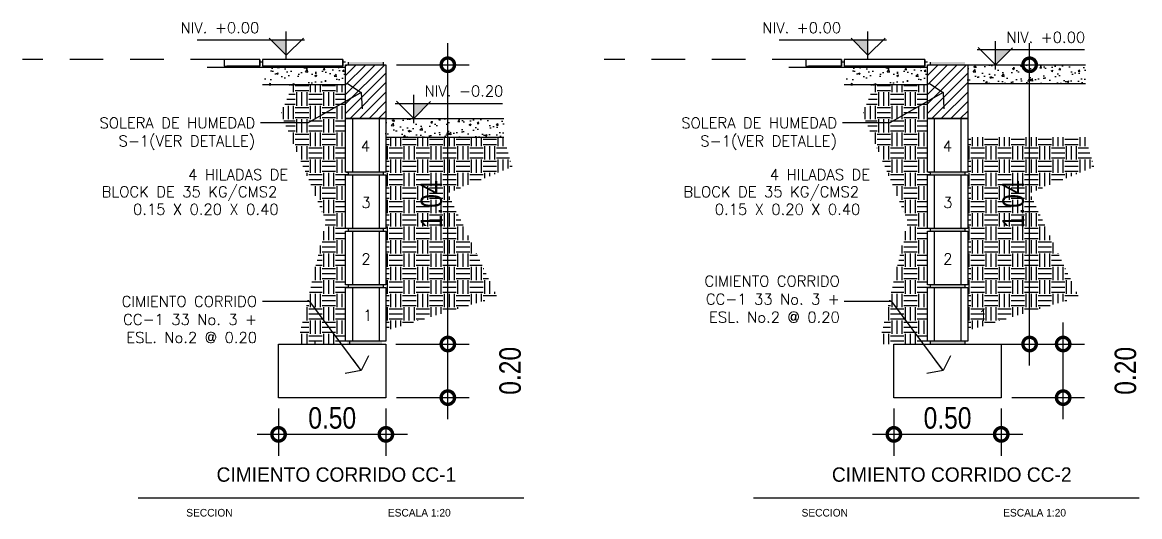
# Model space of a CAD drawing. Header units: inches. Extents: x -370 to 18, y -197 to 199.
# Drawn here: x -257.35 to -253.186, y 31.222 to 33.062 of the extents above; entities that cross this region are included whole.
import ezdxf

# ---------------------------------------------------------------- set-up
doc = ezdxf.new("R2010")
doc.units = ezdxf.units.IN
doc.header["$MEASUREMENT"] = 0
doc.header["$PDMODE"] = 34
doc.header["$PDSIZE"] = 0.2
doc.linetypes.add('DASHED2', pattern=[0.375, 0.25, -0.125])
doc.linetypes.add('HIDDEN', pattern=[0.375, 0.25, -0.125])
for name, color, linetype in [('A_MUEBLES', 1, 'Continuous'), ('CAJETIN', 5, 'DASHED2'), ('CM_CORTE', 2, 'Continuous'), ('CM_COTAS', 1, 'Continuous'), ('CM_HACTH', 8, 'Continuous'), ('CM_TEXTOS', 4, 'Continuous'), ('COTAS', 1, 'Continuous')]:
    doc.layers.add(name, color=color, linetype=linetype)
doc.styles.add('ARIAL', font='arial.ttf', dxfattribs={"height": 0.14})
doc.styles.add('ML', font='ARIALN.TTF')
doc.styles.add('NT_20', font='romans.shx', dxfattribs={"height": 0.0403})
doc.dimstyles.new('DD_20 FLE', dxfattribs={"dimtxt": 0.0403, "dimasz": 0.044, "dimexe": 0.04, "dimexo": 0.04, "dimgap": 0.02, "dimtad": 1, "dimzin": 0, "dimdsep": 46, "dimtxsty": 'NT_20', "dimblk": 'FLECHA', "dimcen": 0.04, "dimdle": 0.04, "dimclrt": 4, "dimaunit": 1, "dimadec": 4, "dimazin": 0, "dimtfac": 1, "dimtofl": 0, "dimtmove": 2, "dimatfit": 3, "dimldrblk": 'FLECHA', "dimfxl": 1, "dimtolj": 1, "dimtzin": 0, "dimarcsym": 0})
doc.dimstyles.new('DD_20 G', dxfattribs={"dimtxt": 0.08, "dimasz": 0.1, "dimexe": 0.08, "dimexo": 0.04, "dimgap": 0.02, "dimtad": 1, "dimzin": 0, "dimdsep": 46, "dimtxsty": 'ML', "dimblk": 'DOTSMALL', "dimcen": 0.09, "dimdle": 0.08, "dimclrd": 1, "dimclre": 1, "dimclrt": 2, "dimadec": 0, "dimazin": 0, "dimtfac": 1, "dimtofl": 0, "dimtmove": 2, "dimatfit": 3, "dimldrblk": 'OPEN90', "dimfxl": 1, "dimtolj": 1, "dimtzin": 0, "dimarcsym": 0})

# ---------------------------------------------------------------- blocks, each defined once
blk = doc.blocks.new('FLECHA')
at = {"color": 9, "linetype": 'ByBlock'}
for p, q in [((-0.619, 1.239), (0, 0)), ((0, 0), (-0.619, -1.239))]:
    blk.add_line(p, q, dxfattribs=at)
blk.add_line((0, 0), (-1.164, 0))
blk = doc.blocks.new('_DotSmall')
at = {"color": 0, "linetype": 'ByBlock', "const_width": 0.5}
blk.add_lwpolyline([(-0.0625, 0, 1), (0.0625, 0, 1)], format="xyb", close=True, dxfattribs=at)
blk = doc.blocks.new('*D515')
at = {"layer": 'A_MUEBLES', "color": 1, "lineweight": -2, "transparency": 16777216}
for p, q in [((-256.3949, 31.6244), (-256.3949, 31.4479)), ((-255.9949, 31.6244), (-255.9949, 31.4479)), ((-255.9149, 31.5279), (-256.4749, 31.5279))]:
    blk.add_line(p, q, dxfattribs=at)
at = {"layer": 'DEFPOINTS', "color": 0, "transparency": 16777216}
for p in [(-256.3949, 31.6644), (-255.9949, 31.6644), (-256.3949, 31.5279)]:
    blk.add_point(p, dxfattribs=at)
at = {"layer": 'A_MUEBLES', "color": 1, "lineweight": -2, "transparency": 16777216, "xscale": 0.1, "yscale": 0.1, "zscale": 0.1, "rotation": 180}
blk.add_blockref('_DotSmall', (-256.3949, 31.5279), dxfattribs=at)
at = {"layer": 'A_MUEBLES', "color": 1, "lineweight": -2, "transparency": 16777216, "xscale": 0.1, "yscale": 0.1, "zscale": 0.1}
blk.add_blockref('_DotSmall', (-255.9949, 31.5279), dxfattribs=at)
at = {"layer": 'A_MUEBLES', "color": 2, "transparency": 16777216, "insert": (-256.1949, 31.5887), "char_height": 0.08, "attachment_point": 5, "style": 'ML'}
blk.add_mtext('\\A1;0.50', dxfattribs=at)
blk = doc.blocks.new('_Open90')
at = {"color": 0, "linetype": 'ByBlock', "lineweight": -2}
for p, q in [((-0.5, 0.5), (0, 0)), ((0, 0), (-1, 0)), ((0, 0), (-0.5, -0.5))]:
    blk.add_line(p, q, dxfattribs=at)
blk = doc.blocks.new('*D516')
at = {"layer": 'A_MUEBLES', "color": 1, "lineweight": -2, "transparency": 16777216}
for p, q in [((-255.7641, 31.5847), (-255.7641, 31.9444)), ((-255.9575, 31.8644), (-255.6841, 31.8644)), ((-255.9549, 31.6647), (-255.6841, 31.6647))]:
    blk.add_line(p, q, dxfattribs=at)
at = {"layer": 'DEFPOINTS', "color": 0, "transparency": 16777216}
for p in [(-255.9975, 31.8644), (-255.7641, 31.8644), (-255.9949, 31.6647)]:
    blk.add_point(p, dxfattribs=at)
at = {"layer": 'A_MUEBLES', "color": 1, "lineweight": -2, "transparency": 16777216, "xscale": 0.1, "yscale": 0.1, "zscale": 0.1}
for p, rotation in [((-255.7641, 31.8644), 90), ((-255.7641, 31.6647), 270)]:
    blk.add_blockref('_DotSmall', p, dxfattribs=dict(at, rotation=rotation))
at = {"layer": 'A_MUEBLES', "color": 2, "transparency": 16777216, "insert": (-255.5316, 31.7646), "char_height": 0.08, "attachment_point": 5, "rotation": 90, "style": 'ML'}
blk.add_mtext('\\A1;0.20', dxfattribs=at)
blk = doc.blocks.new('*D517')
at = {"layer": 'A_MUEBLES', "color": 1, "lineweight": -2, "transparency": 16777216}
for p, q in [((-255.7641, 31.7844), (-255.7641, 32.9844)), ((-255.9549, 32.9044), (-255.6841, 32.9044)), ((-255.9575, 31.8644), (-255.6841, 31.8644))]:
    blk.add_line(p, q, dxfattribs=at)
at = {"layer": 'DEFPOINTS', "color": 0, "transparency": 16777216}
for p in [(-255.9949, 32.9044), (-255.7641, 32.9044), (-255.9975, 31.8644)]:
    blk.add_point(p, dxfattribs=at)
at = {"layer": 'A_MUEBLES', "color": 1, "lineweight": -2, "transparency": 16777216, "xscale": 0.1, "yscale": 0.1, "zscale": 0.1}
for p, rotation in [((-255.7641, 32.9044), 90), ((-255.7641, 31.8644), 270)]:
    blk.add_blockref('_DotSmall', p, dxfattribs=dict(at, rotation=rotation))
at = {"layer": 'A_MUEBLES', "color": 2, "transparency": 16777216, "insert": (-255.8249, 32.3844), "char_height": 0.08, "attachment_point": 5, "rotation": 90, "style": 'ML'}
blk.add_mtext('\\A1;1.04', dxfattribs=at)
blk = doc.blocks.new('*D518')
at = {"layer": 'A_MUEBLES', "color": 1, "lineweight": -2, "transparency": 16777216}
for p, q in [((-254.1021, 31.6244), (-254.1021, 31.4479)), ((-253.7021, 31.6244), (-253.7021, 31.4479)), ((-253.6221, 31.5279), (-254.1821, 31.5279))]:
    blk.add_line(p, q, dxfattribs=at)
at = {"layer": 'DEFPOINTS', "color": 0, "transparency": 16777216}
for p in [(-254.1021, 31.6644), (-253.7021, 31.6644), (-254.1021, 31.5279)]:
    blk.add_point(p, dxfattribs=at)
at = {"layer": 'A_MUEBLES', "color": 1, "lineweight": -2, "transparency": 16777216, "xscale": 0.1, "yscale": 0.1, "zscale": 0.1, "rotation": 180}
blk.add_blockref('_DotSmall', (-254.1021, 31.5279), dxfattribs=at)
at = {"layer": 'A_MUEBLES', "color": 1, "lineweight": -2, "transparency": 16777216, "xscale": 0.1, "yscale": 0.1, "zscale": 0.1}
blk.add_blockref('_DotSmall', (-253.7021, 31.5279), dxfattribs=at)
at = {"layer": 'A_MUEBLES', "color": 2, "transparency": 16777216, "insert": (-253.9021, 31.5887), "char_height": 0.08, "attachment_point": 5, "style": 'ML'}
blk.add_mtext('\\A1;0.50', dxfattribs=at)
blk = doc.blocks.new('*D519')
at = {"layer": 'A_MUEBLES', "color": 1, "lineweight": -2, "transparency": 16777216}
for p, q in [((-253.4713, 31.5847), (-253.4713, 31.9444)), ((-253.6647, 31.8644), (-253.3913, 31.8644)), ((-253.6621, 31.6647), (-253.3913, 31.6647))]:
    blk.add_line(p, q, dxfattribs=at)
at = {"layer": 'DEFPOINTS', "color": 0, "transparency": 16777216}
for p in [(-253.7047, 31.8644), (-253.4713, 31.8644), (-253.7021, 31.6647)]:
    blk.add_point(p, dxfattribs=at)
at = {"layer": 'A_MUEBLES', "color": 1, "lineweight": -2, "transparency": 16777216, "xscale": 0.1, "yscale": 0.1, "zscale": 0.1}
for p, rotation in [((-253.4713, 31.8644), 90), ((-253.4713, 31.6647), 270)]:
    blk.add_blockref('_DotSmall', p, dxfattribs=dict(at, rotation=rotation))
at = {"layer": 'A_MUEBLES', "color": 2, "transparency": 16777216, "insert": (-253.2388, 31.7646), "char_height": 0.08, "attachment_point": 5, "rotation": 90, "style": 'ML'}
blk.add_mtext('\\A1;0.20', dxfattribs=at)
blk = doc.blocks.new('*D520')
at = {"layer": 'A_MUEBLES', "color": 1, "lineweight": -2, "transparency": 16777216}
for p, q in [((-253.5963, 31.7844), (-253.5963, 32.9844)), ((-253.7871, 32.9044), (-253.5163, 32.9044)), ((-253.7897, 31.8644), (-253.5163, 31.8644))]:
    blk.add_line(p, q, dxfattribs=at)
at = {"layer": 'DEFPOINTS', "color": 0, "transparency": 16777216}
for p in [(-253.8271, 32.9044), (-253.5963, 32.9044), (-253.8297, 31.8644)]:
    blk.add_point(p, dxfattribs=at)
at = {"layer": 'A_MUEBLES', "color": 1, "lineweight": -2, "transparency": 16777216, "xscale": 0.1, "yscale": 0.1, "zscale": 0.1}
for p, rotation in [((-253.5963, 32.9044), 90), ((-253.5963, 31.8644), 270)]:
    blk.add_blockref('_DotSmall', p, dxfattribs=dict(at, rotation=rotation))
at = {"layer": 'A_MUEBLES', "color": 2, "transparency": 16777216, "insert": (-253.6571, 32.3844), "char_height": 0.08, "attachment_point": 5, "rotation": 90, "style": 'ML'}
blk.add_mtext('\\A1;1.04', dxfattribs=at)

msp = doc.modelspace()

# ---------------------------------------------------------------- hatches: boundary and pattern name
at = {"layer": 'CM_COTAS', "linetype": 'Continuous'}
for points in [[(-256.00489, 32.91444), (-256.00489, 32.90444), (-256.13489, 32.90444), (-256.13489, 32.91444)], [(-253.8371, 32.91444), (-253.8371, 32.90444), (-253.9671, 32.90444), (-253.9671, 32.91444)], [(-256.00489, 32.50444), (-256.00489, 32.49444), (-256.13489, 32.49444), (-256.13489, 32.50444)], [(-253.8371, 32.50444), (-253.8371, 32.49444), (-253.9671, 32.49444), (-253.9671, 32.50444)], [(-256.00489, 32.29444), (-256.00489, 32.28444), (-256.13489, 32.28444), (-256.13489, 32.29444)], [(-253.8371, 32.29444), (-253.8371, 32.28444), (-253.9671, 32.28444), (-253.9671, 32.29444)], [(-256.00489, 32.08444), (-256.00489, 32.07444), (-256.13489, 32.07444), (-256.13489, 32.08444)], [(-253.8371, 32.08444), (-253.8371, 32.07444), (-253.9671, 32.07444), (-253.9671, 32.08444)], [(-256.00885, 31.87444), (-256.00885, 31.86444), (-256.13885, 31.86444), (-256.13885, 31.87444)], [(-253.8373, 31.87444), (-253.8373, 31.86444), (-253.9673, 31.86444), (-253.9673, 31.87444)]]:
    msp.add_hatch(color=8, dxfattribs=at).paths.add_polyline_path(points)
at = {"layer": 'CM_HACTH', "linetype": 'Continuous'}
h = msp.add_hatch(dxfattribs=at)
h.set_pattern_fill('ANSI31', color=256, scale=0.2, style=0)
h.set_pattern_definition([(45, (-657.543416, -57.442065), (-0.0176776695, 0.0176776695), [])])
h.paths.add_polyline_path([(-256.14489, 32.90444), (-256.14489, 32.70444), (-255.99489, 32.70444), (-255.99489, 32.90444)])
h = msp.add_hatch(dxfattribs=at)
h.set_pattern_fill('ANSI31', color=256, scale=0.2, style=0)
h.set_pattern_definition([(45, (-655.37562, -57.442065), (-0.0176776695, 0.0176776695), [])])
h.paths.add_polyline_path([(-253.9771, 32.90444), (-253.9771, 32.70444), (-253.8271, 32.70444), (-253.8271, 32.90444)])
at = {"layer": 'CM_TEXTOS', "linetype": 'Continuous'}
for points in [[(-256.4227, 32.99621), (-256.36646, 32.99621), (-256.36646, 32.93997)], [(-254.2549, 32.99621), (-254.19866, 32.99621), (-254.19866, 32.93997)], [(-253.72349, 32.90444), (-253.72349, 32.96067), (-253.66725, 32.96067)], [(-255.89128, 32.70444), (-255.89128, 32.76067), (-255.83505, 32.76067)]]:
    msp.add_hatch(color=1, dxfattribs=at).paths.add_polyline_path(points)
h = msp.add_hatch(dxfattribs=at)
h.set_pattern_fill('AR-CONC', color=8, scale=0.01, style=0)
h.set_pattern_definition([(50, (-657.543416, -57.442065), (0.071726018, -0.0062752135), [0.0075, -0.0825]), (355, (-657.543416, -57.442065), (-0.013875133, 0.075219213), [0.006, -0.066]), (100.4514, (-657.53744, -57.44259), (0.057850938, 0.068943954), [0.006374019, -0.070114211]), (46.1842, (-657.54342, -57.422065), (0.106724105, -0.016551901), [0.01125, -0.12375]), (96.6356, (-657.53452, -57.42344), (0.09346627, 0.097411787), [0.00956103, -0.1051713]), (351.1842, (-657.54342, -57.42206), (0.093466195, 0.09741186), [0.009, -0.099]), (21, (-657.533416, -57.427065), (0.059690705, -0.040261889), [0.0075, -0.0825]), (326, (-657.533416, -57.427065), (0.024331533, 0.072515005), [0.006, -0.066]), (71.4514, (-657.52844, -57.43042), (0.084022263, 0.03225305), [0.006374019, -0.070114211]), (37.5, (-657.543416, -57.442065), (0.0012159855, 0.0332893854), [0, -0.0652, 0, -0.067, 0, -0.06625]), (7.5, (-657.543416, -57.442065), (0.0263069537, 0.0394411712), [0, -0.0382, 0, -0.0637, 0, -0.02525]), (327.5, (-657.565716, -57.442065), (0.0533822436, -0.0022554872), [0, -0.025, 0, -0.078, 0, -0.1035]), (317.5, (-657.575716, -57.442065), (0.058318617, 0.010010498), [0, -0.0325, 0, -0.0518, 0, -0.0735])])
h.paths.add_polyline_path([(-256.45489, 32.89444), (-256.14489, 32.89444), (-256.14489, 32.91444), (-256.13489, 32.91444), (-256.13489, 32.90444), (-256.14489, 32.90444), (-256.14489, 32.82944), (-256.45489, 32.82944)])
h = msp.add_hatch(dxfattribs=at)
h.set_pattern_fill('AR-CONC', color=8, scale=0.01, style=0)
h.set_pattern_definition([(50, (-655.37562, -57.442065), (0.071726018, -0.0062752135), [0.0075, -0.0825]), (355, (-655.37562, -57.442065), (-0.013875133, 0.075219213), [0.006, -0.066]), (100.4514, (-655.369644, -57.44259), (0.057850938, 0.068943954), [0.006374019, -0.070114211]), (46.1842, (-655.37562, -57.422065), (0.106724105, -0.016551901), [0.01125, -0.12375]), (96.6356, (-655.36673, -57.42344), (0.09346627, 0.097411787), [0.00956103, -0.1051713]), (351.1842, (-655.37562, -57.42206), (0.093466195, 0.09741186), [0.009, -0.099]), (21, (-655.36562, -57.427065), (0.059690705, -0.040261889), [0.0075, -0.0825]), (326, (-655.36562, -57.427065), (0.024331533, 0.072515005), [0.006, -0.066]), (71.4514, (-655.36065, -57.43042), (0.084022263, 0.03225305), [0.006374019, -0.070114211]), (37.5, (-655.37562, -57.442065), (0.0012159855, 0.0332893854), [0, -0.0652, 0, -0.067, 0, -0.06625]), (7.5, (-655.37562, -57.442065), (0.0263069537, 0.0394411712), [0, -0.0382, 0, -0.0637, 0, -0.02525]), (327.5, (-655.39792, -57.442065), (0.0533822436, -0.0022554872), [0, -0.025, 0, -0.078, 0, -0.1035]), (317.5, (-655.40792, -57.442065), (0.058318617, 0.010010498), [0, -0.0325, 0, -0.0518, 0, -0.0735])])
h.paths.add_polyline_path([(-254.2871, 32.89444), (-253.9771, 32.89444), (-253.9771, 32.91444), (-253.9671, 32.91444), (-253.9671, 32.90444), (-253.9771, 32.90444), (-253.9771, 32.82944), (-254.2871, 32.82944)])
h = msp.add_hatch(dxfattribs=at)
h.set_pattern_fill('AR-CONC', color=8, scale=0.01, style=0)
h.set_pattern_definition([(50, (-655.37562, -57.392065), (0.071726018, -0.0062752135), [0.0075, -0.0825]), (355, (-655.37562, -57.392065), (-0.013875133, 0.075219213), [0.006, -0.066]), (100.4514, (-655.369644, -57.39259), (0.057850938, 0.068943954), [0.006374019, -0.070114211]), (46.1842, (-655.37562, -57.372065), (0.106724105, -0.016551901), [0.01125, -0.12375]), (96.6356, (-655.36673, -57.37344), (0.09346627, 0.097411787), [0.00956103, -0.1051713]), (351.1842, (-655.37562, -57.37206), (0.093466195, 0.09741186), [0.009, -0.099]), (21, (-655.36562, -57.377065), (0.059690705, -0.040261889), [0.0075, -0.0825]), (326, (-655.36562, -57.377065), (0.024331533, 0.072515005), [0.006, -0.066]), (71.4514, (-655.36065, -57.38042), (0.084022263, 0.03225305), [0.006374019, -0.070114211]), (37.5, (-655.37562, -57.392065), (0.0012159855, 0.0332893854), [0, -0.0652, 0, -0.067, 0, -0.06625]), (7.5, (-655.37562, -57.392065), (0.0263069537, 0.0394411712), [0, -0.0382, 0, -0.0637, 0, -0.02525]), (327.5, (-655.39792, -57.392065), (0.0533822436, -0.0022554872), [0, -0.025, 0, -0.078, 0, -0.1035]), (317.5, (-655.40792, -57.392065), (0.058318617, 0.010010498), [0, -0.0325, 0, -0.0518, 0, -0.0735])])
h.paths.add_polyline_path([(-253.8271, 32.83444), (-253.8271, 32.90444), (-253.38765, 32.90444), (-253.38765, 32.83444)])
h = msp.add_hatch(dxfattribs=at)
h.set_pattern_fill('AR-CONC', color=8, scale=0.01, style=0)
h.set_pattern_definition([(50, (-657.543416, -57.592065), (0.071726018, -0.0062752135), [0.0075, -0.0825]), (355, (-657.543416, -57.592065), (-0.013875133, 0.075219213), [0.006, -0.066]), (100.4514, (-657.53744, -57.59259), (0.057850938, 0.068943954), [0.006374019, -0.070114211]), (46.1842, (-657.54342, -57.572065), (0.106724105, -0.016551901), [0.01125, -0.12375]), (96.6356, (-657.53452, -57.57344), (0.09346627, 0.097411787), [0.00956103, -0.1051713]), (351.1842, (-657.54342, -57.57206), (0.093466195, 0.09741186), [0.009, -0.099]), (21, (-657.533416, -57.577065), (0.059690705, -0.040261889), [0.0075, -0.0825]), (326, (-657.533416, -57.577065), (0.024331533, 0.072515005), [0.006, -0.066]), (71.4514, (-657.52844, -57.58042), (0.084022263, 0.03225305), [0.006374019, -0.070114211]), (37.5, (-657.543416, -57.592065), (0.0012159855, 0.0332893854), [0, -0.0652, 0, -0.067, 0, -0.06625]), (7.5, (-657.543416, -57.592065), (0.0263069537, 0.0394411712), [0, -0.0382, 0, -0.0637, 0, -0.02525]), (327.5, (-657.565716, -57.592065), (0.0533822436, -0.0022554872), [0, -0.025, 0, -0.078, 0, -0.1035]), (317.5, (-657.575716, -57.592065), (0.058318617, 0.010010498), [0, -0.0325, 0, -0.0518, 0, -0.0735])])
h.paths.add_polyline_path([(-255.99489, 32.63444), (-255.99489, 32.70444), (-255.55544, 32.70444), (-255.55544, 32.63444)])
at = {"layer": 'COTAS', "linetype": 'Continuous'}
h = msp.add_hatch(dxfattribs=at)
h.set_pattern_fill('EARTH', color=8, scale=0.2, style=0)
h.set_pattern_definition([(0, (-650.382625, -57.442065), (0.05, 0.05), [0.05, -0.05]), (0, (-650.382625, -57.423315), (0.05, 0.05), [0.05, -0.05]), (0, (-650.382625, -57.404565), (0.05, 0.05), [0.05, -0.05]), (90, (-650.376375, -57.398315), (-0.05, 0.05), [0.05, -0.05]), (90, (-650.357625, -57.398315), (-0.05, 0.05), [0.05, -0.05]), (90, (-650.338875, -57.398315), (-0.05, 0.05), [0.05, -0.05])])
h.paths.add_polyline_path([(-255.76343, 32.42625), (-255.5803, 32.04055), (-255.99489, 31.91417), (-255.99489, 32.07444), (-256.00489, 32.07444), (-256.00489, 32.08444), (-255.99489, 32.08444), (-255.99489, 32.28444), (-256.00489, 32.28444), (-256.00489, 32.29444), (-255.99489, 32.29444), (-255.99489, 32.49444), (-256.00489, 32.49444), (-256.00489, 32.50444), (-255.99489, 32.50444), (-255.99489, 32.65721), (-255.99489, 32.63444), (-255.55544, 32.63444), (-255.52413, 32.5239)])
h.paths.add_polyline_path([(-256.14489, 32.50444), (-256.13489, 32.50444), (-256.13489, 32.49444), (-256.14489, 32.49444), (-256.14489, 32.29444), (-256.13489, 32.29444), (-256.13489, 32.28444), (-256.14489, 32.28444), (-256.14489, 32.08444), (-256.13489, 32.08444), (-256.13489, 32.07444), (-256.14489, 32.07444), (-256.14489, 31.87444), (-256.13489, 31.87444), (-256.13489, 31.87149), (-256.15804, 31.86444), (-256.26989, 31.86444), (-256.25989, 31.86444), (-256.32504, 31.86444), (-256.2176, 32.32129), (-256.38609, 32.72163), (-256.3427, 32.82944), (-256.14489, 32.82944), (-256.14489, 32.70444)])
h = msp.add_hatch(dxfattribs=at)
h.set_pattern_fill('EARTH', color=8, scale=0.2, style=0)
h.set_pattern_definition([(0, (-648.21483, -57.442065), (0.05, 0.05), [0.05, -0.05]), (0, (-648.21483, -57.423315), (0.05, 0.05), [0.05, -0.05]), (0, (-648.21483, -57.404565), (0.05, 0.05), [0.05, -0.05]), (90, (-648.20858, -57.398315), (-0.05, 0.05), [0.05, -0.05]), (90, (-648.18983, -57.398315), (-0.05, 0.05), [0.05, -0.05]), (90, (-648.17108, -57.398315), (-0.05, 0.05), [0.05, -0.05])])
h.paths.add_polyline_path([(-253.59564, 32.42625), (-253.4125, 32.04055), (-253.8271, 31.91417), (-253.8271, 32.07444), (-253.8371, 32.07444), (-253.8371, 32.08444), (-253.8271, 32.08444), (-253.8271, 32.28444), (-253.8371, 32.28444), (-253.8371, 32.29444), (-253.8271, 32.29444), (-253.8271, 32.49444), (-253.8371, 32.49444), (-253.8371, 32.50444), (-253.8271, 32.50444), (-253.8271, 32.65721), (-253.8271, 32.63444), (-253.38765, 32.63444), (-253.35634, 32.5239)])
h.paths.add_polyline_path([(-253.9771, 32.50444), (-253.9671, 32.50444), (-253.9671, 32.49444), (-253.9771, 32.49444), (-253.9771, 32.29444), (-253.9671, 32.29444), (-253.9671, 32.28444), (-253.9771, 32.28444), (-253.9771, 32.08444), (-253.9671, 32.08444), (-253.9671, 32.07444), (-253.9771, 32.07444), (-253.9771, 31.87444), (-253.9671, 31.87444), (-253.9671, 31.87149), (-253.99025, 31.86444), (-254.1021, 31.86444), (-254.0921, 31.86444), (-254.15725, 31.86444), (-254.04981, 32.32129), (-254.21829, 32.72163), (-254.17491, 32.82944), (-253.9771, 32.82944), (-253.9771, 32.70444)])

# ---------------------------------------------------------------- linework, layer by layer
at = {"color": 8, "linetype": 'HIDDEN', "ltscale": 0.5}
for p, q in [((-256.59795, 32.92444), (-257.34954, 32.92444)), ((-254.43016, 32.92444), (-255.18174, 32.92444))]:
    msp.add_line(p, q, dxfattribs=at)
at = {"color": 5}
for p, q in [((-256.14489, 32.89444), (-256.6611, 32.89444)), ((-253.9771, 32.89444), (-254.49331, 32.89444))]:
    msp.add_line(p, q, dxfattribs=at)
at = {"color": 2}
for p, q in [((-256.91776, 31.29146), (-255.48044, 31.29124)), ((-254.62497, 31.29146), (-253.18765, 31.29124))]:
    msp.add_line(p, q, dxfattribs=at)
at = {"color": 1}
for points in [[(-256.46489, 32.92444), (-256.59795, 32.92444), (-256.59795, 32.89943), (-256.46489, 32.89943)], [(-256.15489, 32.92444), (-256.45489, 32.92444), (-256.45489, 32.89944), (-256.15489, 32.89944)], [(-254.2971, 32.92444), (-254.43016, 32.92444), (-254.43016, 32.89943), (-254.2971, 32.89943)], [(-253.9871, 32.92444), (-254.2871, 32.92444), (-254.2871, 32.89944), (-253.9871, 32.89944)]]:
    msp.add_lwpolyline(points, close=True, dxfattribs=at)
at = {"layer": 'CM_CORTE', "color": 4, "linetype": 'Continuous'}
for points in [[(-255.99489, 32.90444), (-255.99489, 32.70444), (-256.14489, 32.70444), (-256.14489, 32.90444)], [(-253.8271, 32.90444), (-253.8271, 32.70444), (-253.9771, 32.70444), (-253.9771, 32.90444)]]:
    msp.add_lwpolyline(points, close=True, dxfattribs=at)
at = {"layer": 'CM_CORTE', "color": 3, "linetype": 'Continuous'}
for points in [[(-255.99489, 32.70444), (-255.99489, 32.50444), (-256.14489, 32.50444), (-256.14489, 32.70444)], [(-253.8271, 32.70444), (-253.8271, 32.50444), (-253.9771, 32.50444), (-253.9771, 32.70444)], [(-255.99489, 32.49444), (-255.99489, 32.29444), (-256.14489, 32.29444), (-256.14489, 32.49444)], [(-253.8271, 32.49444), (-253.8271, 32.29444), (-253.9771, 32.29444), (-253.9771, 32.49444)], [(-255.99489, 32.28444), (-255.99489, 32.08444), (-256.14489, 32.08444), (-256.14489, 32.28444)], [(-253.8271, 32.28444), (-253.8271, 32.08444), (-253.9771, 32.08444), (-253.9771, 32.28444)], [(-255.99489, 32.07444), (-255.99489, 31.87444), (-256.14489, 31.87444), (-256.14489, 32.07444)], [(-253.8271, 32.07444), (-253.8271, 31.87444), (-253.9771, 31.87444), (-253.9771, 32.07444)]]:
    msp.add_lwpolyline(points, close=True, dxfattribs=at)
at = {"layer": 'CM_CORTE', "linetype": 'Continuous'}
for points in [[(-255.99489, 31.86444), (-255.99489, 31.66444), (-256.39489, 31.66444), (-256.39489, 31.86444)], [(-253.7021, 31.86444), (-253.7021, 31.66444), (-254.1021, 31.66444), (-254.1021, 31.86444)]]:
    msp.add_lwpolyline(points, close=True, dxfattribs=at)
at = {"layer": 'CM_COTAS', "linetype": 'Continuous'}
for p, q in [((-256.46489, 32.92444), (-256.58803, 32.92444)), ((-256.46489, 32.89944), (-256.58803, 32.89944)), ((-256.46489, 32.92444), (-256.46489, 32.89944)), ((-256.45489, 32.91444), (-256.46489, 32.91444)), ((-256.15489, 32.92444), (-256.45489, 32.92444)), ((-256.45489, 32.92444), (-256.45489, 32.89944)), ((-256.15489, 32.89944), (-256.45489, 32.89944)), ((-256.15489, 32.92444), (-256.15489, 32.89944)), ((-256.14489, 32.91444), (-256.15489, 32.91444)), ((-254.2971, 32.92444), (-254.42023, 32.92444)), ((-254.2971, 32.89944), (-254.42023, 32.89944)), ((-254.2971, 32.92444), (-254.2971, 32.89944)), ((-254.2871, 32.91444), (-254.2971, 32.91444)), ((-253.9871, 32.92444), (-254.2871, 32.92444)), ((-254.2871, 32.92444), (-254.2871, 32.89944)), ((-253.9871, 32.89944), (-254.2871, 32.89944)), ((-253.9871, 32.92444), (-253.9871, 32.89944)), ((-253.9771, 32.91444), (-253.9871, 32.91444)), ((-253.8271, 32.90444), (-253.38765, 32.90444)), ((-256.14489, 32.82944), (-256.45489, 32.82944)), ((-253.9771, 32.82944), (-254.2871, 32.82944)), ((-253.8271, 32.83444), (-253.38765, 32.83444)), ((-255.99489, 32.70444), (-255.55544, 32.70444)), ((-255.99489, 32.63444), (-255.55544, 32.63444))]:
    msp.add_line(p, q, dxfattribs=at)
at = {"layer": 'CM_COTAS', "color": 8, "linetype": 'Continuous'}
for p, q in [((-256.13489, 32.91444), (-256.13489, 32.90444)), ((-256.00489, 32.91444), (-256.00489, 32.90444)), ((-253.9671, 32.91444), (-253.9671, 32.90444)), ((-256.11989, 32.70444), (-256.11989, 32.50444)), ((-256.01989, 32.70444), (-256.01989, 32.50444)), ((-253.9521, 32.70444), (-253.9521, 32.50444)), ((-253.8521, 32.70444), (-253.8521, 32.50444)), ((-256.13489, 32.50444), (-256.13489, 32.49444)), ((-256.11989, 32.49444), (-256.11989, 32.29444)), ((-256.01989, 32.49444), (-256.01989, 32.29444)), ((-256.00489, 32.50444), (-256.00489, 32.49444)), ((-253.9671, 32.50444), (-253.9671, 32.49444)), ((-253.9521, 32.49444), (-253.9521, 32.29444)), ((-253.8521, 32.49444), (-253.8521, 32.29444)), ((-253.8371, 32.50444), (-253.8371, 32.49444)), ((-256.13489, 32.29444), (-256.13489, 32.28444)), ((-256.11989, 32.28444), (-256.11989, 32.08444)), ((-256.01989, 32.28444), (-256.01989, 32.08444)), ((-256.00489, 32.29444), (-256.00489, 32.28444)), ((-253.9671, 32.29444), (-253.9671, 32.28444)), ((-253.9521, 32.28444), (-253.9521, 32.08444)), ((-253.8521, 32.28444), (-253.8521, 32.08444)), ((-253.8371, 32.29444), (-253.8371, 32.28444)), ((-256.13489, 32.08444), (-256.13489, 32.07444)), ((-256.11989, 32.07444), (-256.11989, 31.87444)), ((-256.01989, 32.07444), (-256.01989, 31.87444)), ((-256.00489, 32.08444), (-256.00489, 32.07444)), ((-253.9671, 32.08444), (-253.9671, 32.07444)), ((-253.9521, 32.07444), (-253.9521, 31.87444)), ((-253.8521, 32.07444), (-253.8521, 31.87444)), ((-253.8371, 32.08444), (-253.8371, 32.07444)), ((-256.25989, 31.87444), (-256.25989, 31.86444)), ((-256.12989, 31.87444), (-256.12989, 31.86444)), ((-253.9671, 31.87444), (-253.9671, 31.86444)), ((-253.8371, 31.87444), (-253.8371, 31.86444))]:
    msp.add_line(p, q, dxfattribs=at)
at = {"layer": 'CM_TEXTOS', "color": 1, "linetype": 'Continuous'}
for p, q in [((-256.36646, 32.92272), (-256.36646, 33.02767)), ((-254.19866, 32.92272), (-254.19866, 33.02767)), ((-256.29786, 32.99621), (-256.69786, 32.99621)), ((-256.42931, 33.00282), (-256.36646, 32.93997)), ((-256.30247, 33.00396), (-256.36646, 32.93997)), ((-254.13007, 32.99621), (-254.53007, 32.99621)), ((-254.26151, 33.00282), (-254.19866, 32.93997)), ((-254.13468, 33.00396), (-254.19866, 32.93997)), ((-253.72349, 32.88718), (-253.72349, 32.99213)), ((-253.79209, 32.96067), (-253.39209, 32.96067)), ((-253.78747, 32.96842), (-253.72349, 32.90444)), ((-253.66064, 32.96728), (-253.72349, 32.90444)), ((-255.95527, 32.76842), (-255.89128, 32.70444)), ((-255.89128, 32.68718), (-255.89128, 32.79213)), ((-255.82844, 32.76728), (-255.89128, 32.70444)), ((-255.95988, 32.76067), (-255.55988, 32.76067))]:
    msp.add_line(p, q, dxfattribs=at)

# ---------------------------------------------------------------- texts
at = {"layer": 'CAJETIN', "color": 1, "char_height": 0.0534337, "attachment_point": 5, "style": 'ARIAL'}
for s, insert in [('{\\fBankGothic Lt BT|b0|i0|c0|p34;\\C3;CIMIENTO CORRIDO CC-1}', (-256.17931, 31.37788)), ('{\\fBankGothic Lt BT|b0|i0|c0|p34;\\C3;CIMIENTO CORRIDO CC-2}', (-253.88651, 31.37788))]:
    msp.add_mtext(s, dxfattribs=dict(at, insert=insert))
at = {"layer": 'CAJETIN', "color": 2, "char_height": 0.0283817, "width": 1.775618, "attachment_point": 1, "style": 'ARIAL'}
for s, insert in [('{\\fBankGothic Lt BT|b0|i0|c0|p34;SECCION}', (-256.73879, 31.25032)), ('{\\fBankGothic Lt BT|b0|i0|c0|p34;ESCALA 1:20}', (-255.9876, 31.25032)), ('{\\fBankGothic Lt BT|b0|i0|c0|p34;SECCION}', (-254.44599, 31.25032)), ('{\\fBankGothic Lt BT|b0|i0|c0|p34;ESCALA 1:20}', (-253.69481, 31.25032))]:
    msp.add_mtext(s, dxfattribs=dict(at, insert=insert))
at = {"layer": 'CM_COTAS', "color": 4, "linetype": 'Continuous', "style": 'NT_20'}
for s, p in [('4', (-256.08801, 32.58106)), ('4', (-253.92022, 32.58106)), ('3', (-256.0861, 32.37106)), ('3', (-253.9183, 32.37106)), ('2', (-256.0861, 32.16106)), ('2', (-253.9183, 32.16106)), ('1', (-256.08034, 31.95106)), ('1', (-253.78754, 31.95106))]:
    msp.add_text(s, height=0.0403, dxfattribs=at).set_placement(p)
at = {"layer": 'CM_COTAS', "color": 4, "linetype": 'Continuous', "char_height": 0.0403, "attachment_point": 3, "style": 'NT_20'}
for s, insert in [('SOLERA DE HUMEDAD\\PS-1(VER DETALLE)', (-256.48158, 32.70798)), ('SOLERA DE HUMEDAD\\PS-1(VER DETALLE)', (-254.31378, 32.70798)), ('CIMIENTO CORRIDO\\PCC-1 33 No. 3 + \\PESL. No.2 @ 0.20 \\P ', (-254.30355, 32.11881)), ('CIMIENTO CORRIDO\\PCC-1 33 No. 3 + \\PESL. No.2 @ 0.20 \\P ', (-256.47508, 32.04311))]:
    msp.add_mtext(s, dxfattribs=dict(at, insert=insert))
at = {"layer": 'CM_TEXTOS', "color": 4, "linetype": 'Continuous', "style": 'NT_20'}
for s, p in [('NIV. +0.00', (-256.76011, 33.02201)), ('NIV. +0.00', (-254.59231, 33.02201)), ('NIV. +0.00', (-253.68295, 32.98647)), ('NIV. -0.20', (-255.85074, 32.78647))]:
    msp.add_text(s, height=0.0403, dxfattribs=at).set_placement(p)
at = {"layer": 'CM_TEXTOS', "linetype": 'Continuous', "style": 'NT_20'}
for s, p in [('4 HILADAS DE', (-256.73181, 32.47515)), ('4 HILADAS DE', (-254.56401, 32.47515)), ('BLOCK DE 35 KG/CMS2', (-257.05421, 32.41113)), ('BLOCK DE 35 KG/CMS2', (-254.88641, 32.41113)), ('0.15 X 0.20 X 0.40', (-256.93714, 32.34588)), ('0.15 X 0.20 X 0.40', (-254.76935, 32.34588))]:
    msp.add_text(s, height=0.0403, dxfattribs=at).set_placement(p)

# ---------------------------------------------------------------- dimensions: what is measured, and where the dimension line sits
at = {"layer": 'A_MUEBLES', "color": 1}
for base, p1, p2, picture, middle in [((-255.7641, 32.90444), (-255.99749, 31.86444), (-255.99489, 32.90444), '*D517', (-255.82494, 32.38444)), ((-253.5963, 32.90444), (-253.8297, 31.86444), (-253.8271, 32.90444), '*D520', (-253.65715, 32.38444)), ((-255.7641, 31.86444), (-255.99489, 31.66473), (-255.99749, 31.86444), '*D516', (-255.53156, 31.76458)), ((-253.4713, 31.86444), (-253.7021, 31.66473), (-253.7047, 31.86444), '*D519', (-253.23877, 31.76458))]:
    dim = msp.add_linear_dim(base=base, p1=p1, p2=p2, angle=90, dimstyle='DD_20 G', dxfattribs=at)
    dim.commit()
    dim.dimension.update_dxf_attribs({"geometry": picture, "text_midpoint": middle})
for base, p1, p2, picture, middle in [((-256.39489, 31.52788), (-255.99489, 31.66444), (-256.39489, 31.66444), '*D515', (-256.19489, 31.58873)), ((-254.1021, 31.52788), (-253.7021, 31.66444), (-254.1021, 31.66444), '*D518', (-253.9021, 31.58873))]:
    dim = msp.add_linear_dim(base=base, p1=p1, p2=p2, text='0.50', dimstyle='DD_20 G', dxfattribs=at)
    dim.commit()
    dim.dimension.update_dxf_attribs({"geometry": picture, "text_midpoint": middle})

# ---------------------------------------------------------------- leaders
at = {"layer": 'CM_COTAS', "linetype": 'Continuous', "annotation_type": 0, "has_hookline": 1, "hookline_direction": 1}
for points, text_width in [([(-256.08678, 32.80123), (-256.28457, 32.68783), (-256.46158, 32.68783)], 0.65248), ([(-253.91898, 32.80123), (-254.11677, 32.68783), (-254.29378, 32.68783)], 0.65248), ([(-256.08678, 31.7658), (-256.27806, 32.02296), (-256.45508, 32.02296)], 0.57955)]:
    msp.add_leader(points, dimstyle='DD_20 FLE', override={"dimgap": 0.02, "dimtad": 0}, dxfattribs=dict(at, text_width=text_width))
at = {"layer": 'CM_COTAS', "linetype": 'Continuous'}
msp.add_leader([(-253.91898, 31.7658), (-254.11027, 32.02296), (-254.28728, 32.02296)], dimstyle='DD_20 FLE', override={"dimgap": 0.02, "dimtad": 0}, dxfattribs=at)

doc.saveas('drawing.dxf')
